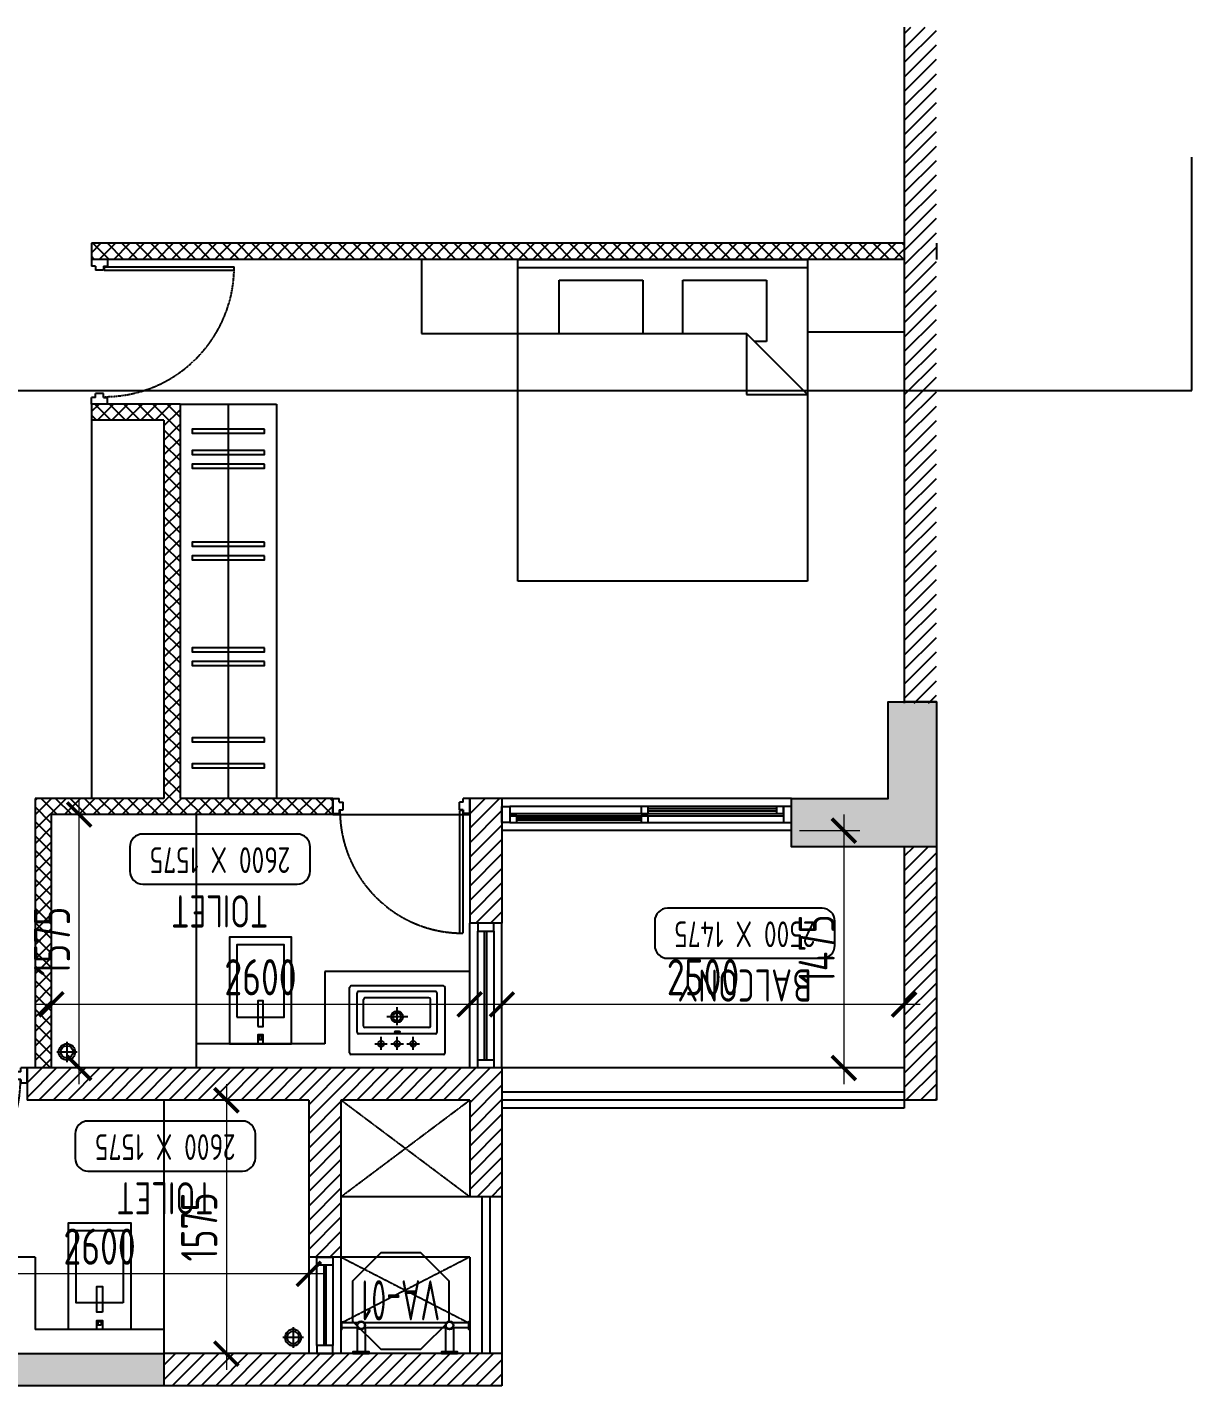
# Model space of a CAD drawing. Header units: millimetres. Extents: x -32588 to 76206, y -105754 to 17102.
# Drawn here: x 47511 to 54749, y -20239 to -11796 of the extents above; entities that cross this region are included whole.
import ezdxf
from ezdxf.enums import TextEntityAlignment as Align

# ---------------------------------------------------------------- set-up
doc = ezdxf.new("R2010")
doc.units = ezdxf.units.MM
doc.header["$LTSCALE"] = 10
doc.header["$PDMODE"] = 35
doc.header["$PDSIZE"] = 500
doc.linetypes.add('DASHED', pattern=[19.05, 12.7, -6.35])
doc.linetypes.add('HIDDEN', pattern=[9.525, 6.35, -3.175])
for name, color, linetype in [('07--DIM-1', 1, 'Continuous'), ('A--BLOCKWALL-1', 9, 'Continuous'), ('A--BLOCKWALL-2', 2, 'Continuous'), ('A--BLOCKWALL-3', 3, 'Continuous'), ('A--BLOCKWALL-HATCH', 8, 'Continuous'), ('A--CONCRETE-1', 9, 'Continuous'), ('A--DOWN', 34, 'Continuous'), ('A--FURNITURE-0', 253, 'Continuous'), ('A--FURNITURE-1', 9, 'Continuous'), ('A--GLAZING-0', 181, 'Continuous'), ('A--HANDRAIL-1', 9, 'Continuous'), ('A--HATCH-1', 8, 'Continuous'), ('A--SANITARY-0', 253, 'Continuous'), ('A--SHAFT-HIDDEN', 9, 'HIDDEN'), ('A--SPACENUMBER', 2, 'Continuous'), ('A--SPACENUMBER-1', 8, 'Continuous'), ('A--SPACEREF', 3, 'Continuous'), ('A--STELWRK-1', 9, 'Continuous'), ('A--Stucture', 9, 'Continuous'), ('A--TILING-1', 8, 'Continuous'), ('A--WINREF', 7, 'Continuous'), ('A--WINREF-1', 8, 'Continuous'), ('Typical floor Column Centre line$0$X-3rd Floor Column$0$A--COL250', 250, 'Continuous'), ('Typical floor Column Centre line$0$X-3rd Floor Column$0$A--CONCRETE-4', 4, 'Continuous')]:
    doc.layers.add(name, color=color, linetype=linetype)
doc.layers.add('A--STELWRK-2', color=2, linetype='Continuous', lineweight=25)
doc.styles.add('ISO', font='isocp2.shx', dxfattribs={"width": 0.8})
doc.dimstyles.new('A-DIM-100', dxfattribs={"dimscale": 100, "dimtxt": 2.25, "dimasz": 1.5, "dimexe": 1, "dimexo": 0.5, "dimgap": 0, "dimtad": 0, "dimdec": 0, "dimzin": 12, "dimdsep": 46, "dimtxsty": 'ISO', "dimblk": 'ARCHTICK', "dimcen": 1, "dimdle": 1, "dimclrd": 8, "dimclre": 8, "dimclrt": 256, "dimadec": 0, "dimazin": 3, "dimtfac": 1, "dimtdec": 0, "dimtmove": 1, "dimatfit": 2, "dimfxl": 1, "dimtvp": 0.75, "dimtolj": 1, "dimtzin": 12, "dimlwd": 18, "dimlwe": 18, "dimarcsym": 0})
pattern_1 = [(225, (49561.12, -6338.52), (44.90128, -44.90128), [])]
pattern_2 = [(225, (49561.12, -6338.52), (44.90128, -44.90128), []), (315, (49561.12, -6338.52), (44.90128, 44.90128), [])]

# ---------------------------------------------------------------- blocks, each defined once
blk = doc.blocks.new('A$C7FA855F9')
at = {"layer": 'A--FURNITURE-0', "linetype": 'Continuous'}
for p, q in [((900, 2000), (-900, 2000)), ((-900, 2000), (-900, 0)), ((900, 0), (900, 2000)), ((900, 840), (520, 460)), ((520, 840), (900, 840)), ((520, 460), (520, 840)), ((645, 510), (570, 510)), ((645, 130), (645, 510)), ((-900, 460), (520, 460)), ((-645, 460), (-645, 130)), ((-125, 130), (-125, 460)), ((125, 460), (125, 130)), ((-645, 130), (-125, 130)), ((125, 130), (645, 130)), ((-900, 50), (900, 50)), ((-900, 0), (900, 0))]:
    blk.add_line(p, q, dxfattribs=at)
blk = doc.blocks.new('A$C68464E93')
at = {"layer": 'A--BLOCKWALL-1'}
for p, q in [((600, 200), (0, 200)), ((600, 0), (0, 0))]:
    blk.add_line(p, q, dxfattribs=at)
at = {"layer": 'A--DOWN'}
for p, q in [((50, 150), (550, 150)), ((550, 50), (50, 50))]:
    blk.add_line(p, q, dxfattribs=at)
for points in [[(50, 50), (50, 150), (0, 150), (0, 50), (50, 50)], [(550, 50), (550, 150), (600, 150), (600, 50), (550, 50)]]:
    blk.add_lwpolyline(points, dxfattribs=at)
at = {"layer": 'A--GLAZING-0'}
for p, q in [((550, 107), (50, 107)), ((550, 93), (50, 93))]:
    blk.add_line(p, q, dxfattribs=at)
blk = doc.blocks.new('A$C76363F86-flat-10')
at = {"layer": 'A--SANITARY-0'}
for points in [[(0, -0.1932), (0, 0.1932), (-0.6627, 0.1932), (-0.6627, -0.1932)], [(-0.1667, -0.1461), (-0.1667, 0.1461), (-0.6157, 0.1461), (-0.6157, -0.1461)], [(-0.108, -0.0173), (-0.108, 0.0173), (-0.2664, 0.0173), (-0.2664, -0.0173)], [(0, -0.0173), (0, 0.0173), (-0.0567, 0.0173), (-0.0567, -0.0173)], [(-0.0269, -0.0093), (-0.0269, 0.0081), (-0.0504, 0.0081), (-0.0504, -0.0093)]]:
    blk.add_lwpolyline(points, close=True, dxfattribs=at)
blk = doc.blocks.new('A$C704305AF')
at = {"layer": 'A--SANITARY-0'}
for p, q in [((0, 0.0635), (0, -0.0635)), ((0.0635, 0), (-0.0635, 0))]:
    blk.add_line(p, q, dxfattribs=at)
for major_axis, start_param, end_param in [((0, 0.0508), 3.141593, 9.424778), ((0, 0.0381), 6.283185307145827, 12.56637061432541)]:
    blk.add_ellipse((0, 0), major_axis=major_axis, ratio=1, start_param=start_param, end_param=end_param, dxfattribs=at)
blk = doc.blocks.new('A$C302618AE')
at = {"layer": 'A--SANITARY-0'}
for p, q in [((-286.6, 0), (286.6, 0)), ((-296.6, -10), (-296.6, -416.5)), ((-60.1, -67.5), (-138, -67.5)), ((-99.5, -30), (-99.5, -110.2)), ((40, -67.5), (-37.9, -67.5)), ((0.5, -30), (0.5, -110.2)), ((140.5, -67.5), (62.6, -67.5)), ((101.1, -30), (101.1, -110.2)), ((296.6, -10), (296.6, -416.5)), ((-247.4, -138.5), (-247.4, -382.6)), ((-237.4, -128.5), (240, -128.5)), ((-196.4, -167.7), (198.9, -167.7)), ((250, -138.5), (250, -382.6)), ((-206.4, -177.7), (-206.4, -343.3)), ((65.1, -236), (-64.9, -236)), ((-0.1, -182.6), (-0.1, -294.6)), ((208.9, -177.7), (208.9, -343.3)), ((-237.4, -392.6), (240, -392.6)), ((-196.4, -353.3), (198.9, -353.3)), ((-286.6, -426.5), (286.6, -426.5))]:
    blk.add_line(p, q, dxfattribs=at)
for centre, radius in [((-99.5, -67.5), 17.8), ((0.5, -67.5), 17.8), ((101.1, -67.5), 17.8), ((1.1, -234.9), 36.3), ((1.1, -234.7), 25)]:
    blk.add_circle(centre, radius, dxfattribs=at)
for centre, start, end in [((-286.6, -10), 90, 180), ((286.6, -10), 0, 90), ((-237.4, -138.5), 90, 180), ((-196.4, -177.7), 90, 180), ((198.9, -177.7), 0, 90), ((240, -138.5), 0, 90), ((-286.6, -416.5), 180, 270), ((-237.4, -382.6), 180, 270), ((-196.4, -343.3), 180, 270), ((198.9, -343.3), 270, 0), ((240, -382.6), 270, 0), ((286.6, -416.5), 270, 0)]:
    blk.add_arc(centre, 10, start, end, dxfattribs=at)
blk.add_ellipse((-0.1, -141.1), major_axis=(17.6, 0), ratio=0.318204, dxfattribs=at)
blk = doc.blocks.new('A$C1CBF2325')
at = {"layer": 'A--DOWN'}
for p, q in [((100, 0), (0, 0)), ((0, 0), (0, -42)), ((100, 0), (100, -42)), ((25, -42), (0, -42)), ((25, -42), (25, -67)), ((75, -67), (25, -67)), ((75, -42), (75, -67)), ((75, -42), (100, -42)), ((78.8, -46.2), (78.8, -67)), ((78.8, -46.2), (886, -46.2)), ((78.8, -67), (886, -67)), ((886, -67), (886, -46.2)), ((75, -833), (25, -833)), ((25, -858), (25, -833)), ((75, -858), (75, -833)), ((25, -858), (0, -858)), ((0, -900), (0, -858)), ((100, -900), (0, -900)), ((75, -858), (100, -858)), ((100, -900), (100, -858))]:
    blk.add_line(p, q, dxfattribs=at)
at = {"layer": 'A--DOWN', "color": 8, "linetype": 'DASHED', "ltscale": 0.005}
blk.add_arc((78.8, -46.2), 807.5, 269.73187, 358.52905, dxfattribs=at)
blk = doc.blocks.new('A$C613641B0')
at = {"layer": 'A--BLOCKWALL-1'}
for p, q in [((0, 0), (-1800, 0)), ((0, -200), (-1800, -200))]:
    blk.add_line(p, q, dxfattribs=at)
at = {"layer": 'A--DOWN'}
for p, q in [((-50, -50), (-1750, -50)), ((-1750, -92.7), (-93, -92.7)), ((-1750, -107.3), (-50, -107.3)), ((-1750, -150), (-50, -150))]:
    blk.add_line(p, q, dxfattribs=at)
for points in [[(-1750, -50), (-1750, -150), (-1800, -150), (-1800, -50)], [(-934, -50), (-934, -92.7), (-891, -92.7), (-891, -50)], [(-93, -50), (-93, -92.7), (-50, -92.7), (-50, -50)], [(-50, -50), (-50, -150), (0, -150), (0, -50)], [(-1750, -107.3), (-1750, -150), (-1707, -150), (-1707, -107.3)], [(-934, -107.3), (-934, -150), (-891, -150), (-891, -107.3)]]:
    blk.add_lwpolyline(points, close=True, dxfattribs=at)
at = {"layer": 'A--GLAZING-0'}
for p, q in [((-93, -64.4), (-891, -64.4)), ((-93, -78.4), (-891, -78.4)), ((-934, -121.6), (-1707, -121.6)), ((-934, -135.6), (-1707, -135.6))]:
    blk.add_line(p, q, dxfattribs=at)
blk = doc.blocks.new('SPACE')
at = {"layer": 'A--SPACENUMBER-1'}
blk.add_lwpolyline([(-600, 0), (600, 0, 0.414213562), (700, 100), (700, 288.5, 0.414213562), (600, 388.5), (-600, 388.5, 0.414213562), (-700, 288.5), (-700, 100, 0.414213562), (-600, 0, -0.052514465)], format="xyb", dxfattribs=at)
at = {"layer": 'A--SPACENUMBER', "style": 'ISO', "width": 0.8, "flags": 4}
blk.add_attdef('01', text='', height=250, dxfattribs=at).set_placement((0.455, 202.41), align=Align.MIDDLE)
at = {"layer": 'A--SPACEREF', "style": 'ISO', "width": 0.8, "flags": 4}
blk.add_attdef('S', text='', height=300, dxfattribs=at).set_placement((1.35, 474.975), align=Align.CENTER)
blk = doc.blocks.new('AL-OP')
at = {"layer": 'A--WINREF-1'}
blk.add_lwpolyline([(-124.3, 300), (-300, 124.3), (-300, -124.3), (-124.3, -300), (124.3, -300), (300, -124.3), (300, 124.3), (124.3, 300)], close=True, dxfattribs=at)
at = {"layer": 'A--WINREF', "style": 'ISO', "width": 0.6}
blk.add_attdef('AL-OP', text='', height=250, dxfattribs=at).set_placement((3.2, -4.8), align=Align.MIDDLE)
blk = doc.blocks.new('A$C3A434446')
at = {"layer": 'A--STELWRK-1', "color": 1}
for p, q in [((110, 939), (110, 1089)), ((160, 939), (160, 1089)), ((660, 939), (660, 1089)), ((710, 939), (710, 1089)), ((15, 939), (115, 939)), ((155, 939), (665, 939)), ((705, 939), (805, 939)), ((15, 909), (115, 909)), ((155, 909), (665, 909)), ((705, 909), (805, 909))]:
    blk.add_line(p, q, dxfattribs=at)
at = {"layer": 'A--STELWRK-1'}
for points in [[(85.4, 1099), (85.4, 1089), (185.4, 1089), (185.4, 1099)], [(635.4, 1099), (635.4, 1089), (735.4, 1089), (735.4, 1099)], [(15, 899), (10, 899), (10, 949), (15, 949)], [(805, 899), (810, 899), (810, 949), (805, 949)]]:
    blk.add_lwpolyline(points, close=True, dxfattribs=at)
at = {"layer": 'A--STELWRK-2'}
for centre, radius in [((135, 924), 25), ((135, 924), 22), ((685, 924), 25), ((685, 924), 22)]:
    blk.add_circle(centre, radius, dxfattribs=at)
blk = doc.blocks.new('A$C6931329F')
at = {"layer": 'A--BLOCKWALL-1'}
for p, q in [((0, 900), (0, 0)), ((200, 900), (200, 0))]:
    blk.add_line(p, q, dxfattribs=at)
at = {"layer": 'A--DOWN'}
for p, q in [((50, 50), (50, 850)), ((150, 850), (150, 50))]:
    blk.add_line(p, q, dxfattribs=at)
for points in [[(150, 850), (50, 850), (50, 900), (150, 900), (150, 850)], [(150, 50), (50, 50), (50, 0), (150, 0), (150, 50)]]:
    blk.add_lwpolyline(points, dxfattribs=at)
at = {"layer": 'A--GLAZING-0'}
for p, q in [((93, 850), (93, 50)), ((107, 850), (107, 50))]:
    blk.add_line(p, q, dxfattribs=at)
blk = doc.blocks.new('_ArchTick')
at = {"color": 0, "const_width": 0.15}
blk.add_lwpolyline([(-0.5, -0.5), (0.5, 0.5)], dxfattribs=at)
blk = doc.blocks.new('*D264')
at = {"layer": '07--DIM-1', "color": 8, "lineweight": 18}
for p, q in [((46661.1, -19988.5), (46661.1, -19442.4)), ((49261.1, -19988.5), (49261.1, -19442.4)), ((49361.1, -19542.4), (46561.1, -19542.4))]:
    blk.add_line(p, q, dxfattribs=at)
at = {"layer": 'Defpoints', "color": 0}
for p in [(46661.1, -19542.4), (46661.1, -20038.5), (49261.1, -20038.5)]:
    blk.add_point(p, dxfattribs=at)
at = {"layer": '07--DIM-1', "color": 8, "lineweight": 18, "xscale": 150, "yscale": 150, "zscale": 150, "rotation": 180}
blk.add_blockref('_ArchTick', (46661.1, -19542.4), dxfattribs=at)
at = {"layer": '07--DIM-1', "color": 8, "lineweight": 18, "xscale": 150, "yscale": 150, "zscale": 150}
blk.add_blockref('_ArchTick', (49261.1, -19542.4), dxfattribs=at)
at = {"layer": '07--DIM-1', "insert": (47961.1, -19373.6), "char_height": 225, "attachment_point": 5, "style": 'ISO'}
blk.add_mtext('\\A1;2600', dxfattribs=at)
blk = doc.blocks.new('*D265')
at = {"layer": '07--DIM-1', "color": 8, "lineweight": 18}
for p, q in [((48749.1, -18363.5), (48749.1, -20138.5)), ((49211.1, -18463.5), (48649.1, -18463.5)), ((49211.1, -20038.5), (48649.1, -20038.5))]:
    blk.add_line(p, q, dxfattribs=at)
at = {"layer": 'Defpoints', "color": 0}
for p in [(49261.1, -18463.5), (48749.1, -20038.5), (49261.1, -20038.5)]:
    blk.add_point(p, dxfattribs=at)
at = {"layer": '07--DIM-1', "color": 8, "lineweight": 18, "xscale": 150, "yscale": 150, "zscale": 150}
for p, rotation in [((48749.1, -18463.5), 90), ((48749.1, -20038.5), 270)]:
    blk.add_blockref('_ArchTick', p, dxfattribs=dict(at, rotation=rotation))
at = {"layer": '07--DIM-1', "insert": (48580.4, -19251), "char_height": 225, "attachment_point": 5, "rotation": 90, "style": 'ISO'}
blk.add_mtext('\\A1;1575', dxfattribs=at)
blk = doc.blocks.new('*D266')
at = {"layer": '07--DIM-1', "color": 8, "lineweight": 18}
for p, q in [((50461.1, -18147.1), (50461.1, -17768.2)), ((52961.1, -18147.1), (52961.1, -17768.2)), ((53061.1, -17868.2), (50361.1, -17868.2))]:
    blk.add_line(p, q, dxfattribs=at)
at = {"layer": 'Defpoints', "color": 0}
for p in [(50461.1, -17868.2), (50461.1, -18197.1), (52961.1, -18197.1)]:
    blk.add_point(p, dxfattribs=at)
at = {"layer": '07--DIM-1', "color": 8, "lineweight": 18, "xscale": 150, "yscale": 150, "zscale": 150, "rotation": 180}
blk.add_blockref('_ArchTick', (50461.1, -17868.2), dxfattribs=at)
at = {"layer": '07--DIM-1', "color": 8, "lineweight": 18, "xscale": 150, "yscale": 150, "zscale": 150}
blk.add_blockref('_ArchTick', (52961.1, -17868.2), dxfattribs=at)
at = {"layer": '07--DIM-1', "insert": (51711.1, -17699.4), "char_height": 225, "attachment_point": 5, "style": 'ISO'}
blk.add_mtext('\\A1;2500', dxfattribs=at)
blk = doc.blocks.new('*D267')
at = {"layer": '07--DIM-1', "color": 8, "lineweight": 18}
for p, q in [((47661.1, -18059.6), (47661.1, -17768.2)), ((50261.1, -18059.6), (50261.1, -17768.2)), ((50361.1, -17868.2), (47561.1, -17868.2))]:
    blk.add_line(p, q, dxfattribs=at)
at = {"layer": 'Defpoints', "color": 0}
for p in [(47661.1, -17868.2), (47661.1, -18109.6), (50261.1, -18109.6)]:
    blk.add_point(p, dxfattribs=at)
at = {"layer": '07--DIM-1', "color": 8, "lineweight": 18, "xscale": 150, "yscale": 150, "zscale": 150, "rotation": 180}
blk.add_blockref('_ArchTick', (47661.1, -17868.2), dxfattribs=at)
at = {"layer": '07--DIM-1', "color": 8, "lineweight": 18, "xscale": 150, "yscale": 150, "zscale": 150}
blk.add_blockref('_ArchTick', (50261.1, -17868.2), dxfattribs=at)
at = {"layer": '07--DIM-1', "insert": (48961.1, -17699.4), "char_height": 225, "attachment_point": 5, "style": 'ISO'}
blk.add_mtext('\\A1;2600', dxfattribs=at)
blk = doc.blocks.new('*D268')
at = {"layer": '07--DIM-1', "color": 8, "lineweight": 18}
for p, q in [((47834.1, -18363.5), (47834.1, -16588.5)), ((47711.1, -16688.5), (47934.1, -16688.5)), ((47711.1, -18263.5), (47934.1, -18263.5))]:
    blk.add_line(p, q, dxfattribs=at)
at = {"layer": 'Defpoints', "color": 0}
for p in [(47661.1, -16688.5), (47834.1, -16688.5), (47661.1, -18263.5)]:
    blk.add_point(p, dxfattribs=at)
at = {"layer": '07--DIM-1', "color": 8, "lineweight": 18, "xscale": 150, "yscale": 150, "zscale": 150}
for p, rotation in [((47834.1, -16688.5), 90), ((47834.1, -18263.5), 270)]:
    blk.add_blockref('_ArchTick', p, dxfattribs=dict(at, rotation=rotation))
at = {"layer": '07--DIM-1', "insert": (47665.4, -17476), "char_height": 225, "attachment_point": 5, "rotation": 90, "style": 'ISO'}
blk.add_mtext('\\A1;1575', dxfattribs=at)
blk = doc.blocks.new('*D270')
at = {"layer": '07--DIM-1', "color": 8, "lineweight": 18}
for p, q in [((52586.3, -16688.5), (52586.3, -18363.5)), ((52311.1, -16788.5), (52686.3, -16788.5)), ((52271.9, -18263.5), (52686.3, -18263.5))]:
    blk.add_line(p, q, dxfattribs=at)
at = {"layer": 'Defpoints', "color": 0}
for p in [(52261.1, -16788.5), (52221.9, -18263.5), (52586.3, -18263.5)]:
    blk.add_point(p, dxfattribs=at)
at = {"layer": '07--DIM-1', "color": 8, "lineweight": 18, "xscale": 150, "yscale": 150, "zscale": 150}
for p, rotation in [((52586.3, -16788.5), 90), ((52586.3, -18263.5), 270)]:
    blk.add_blockref('_ArchTick', p, dxfattribs=dict(at, rotation=rotation))
at = {"layer": '07--DIM-1', "insert": (52417.6, -17526), "char_height": 225, "attachment_point": 5, "rotation": 90, "style": 'ISO'}
blk.add_mtext('\\A1;1475', dxfattribs=at)

msp = doc.modelspace()

# ---------------------------------------------------------------- hatches: boundary and pattern name
at = {"layer": 'A--BLOCKWALL-HATCH'}
h = msp.add_hatch(dxfattribs=at)
h.set_pattern_fill('ANSI37', color=256, scale=20, angle=180, style=0)
h.set_pattern_definition(pattern_2)
h.paths.add_polyline_path([(52961.1, -13138.5), (52961.1, -13238.5), (47911.1, -13238.5), (47911.1, -13138.5)])
h = msp.add_hatch(dxfattribs=at)
h.set_pattern_fill('ANSI37', color=256, scale=20, angle=180, style=0)
h.set_pattern_definition(pattern_2)
h.paths.add_polyline_path([(47661.1, -18263.5), (47561.1, -18263.5), (47561.1, -16588.5), (48361.1, -16588.5), (48361.1, -15463.5), (48361.1, -15363.5), (48361.1, -14238.5), (47911.1, -14238.5), (47911.1, -14138.5), (48461.1, -14138.5), (48461.1, -16588.5), (49411.1, -16588.5), (49411.1, -16688.5), (47661.1, -16688.5)])
at = {"layer": 'A--HATCH-1'}
h = msp.add_hatch(dxfattribs=at)
h.set_pattern_fill('ANSI31', color=256, scale=20, angle=180, style=0)
h.set_pattern_definition([(225, (49561.12, -6345.726), (44.9013, -44.9013), [])])
h.paths.add_polyline_path([(53161.1, -11795.7), (52961.1, -11795.7), (52961.1, -15995.7), (53161.1, -15995.7)])
h = msp.add_hatch(dxfattribs=at)
h.set_pattern_fill('ANSI31', color=256, scale=20, angle=180, style=0)
h.set_pattern_definition(pattern_1)
h.paths.add_polyline_path([(50461.1, -16588.5), (50261.1, -16588.5), (50261.1, -17363.5), (50461.1, -17363.5)])
h = msp.add_hatch(dxfattribs=at)
h.set_pattern_fill('ANSI31', color=256, scale=20, angle=180, style=0)
h.set_pattern_definition(pattern_1)
h.paths.add_polyline_path([(53161.1, -18463.5), (52961.1, -18463.5), (52961.1, -16888.5), (53161.1, -16888.5)])
h = msp.add_hatch(dxfattribs=at)
h.set_pattern_fill('ANSI31', color=256, scale=20, angle=180, style=0)
h.set_pattern_definition(pattern_1)
h.paths.add_polyline_path([(47511.1, -18263.5), (47511.1, -18463.5), (49261.1, -18463.5), (49261.1, -19438.5), (49461.1, -19438.5), (49461.1, -18463.5), (50261.1, -18463.5), (50261.1, -19063.5), (50461.1, -19063.5), (50461.1, -18263.5)])
h = msp.add_hatch(dxfattribs=at)
h.set_pattern_fill('ANSI31', color=256, scale=20, angle=180, style=0)
h.set_pattern_definition(pattern_1)
h.paths.add_polyline_path([(50461.1, -20038.5), (48361.1, -20038.5), (48361.1, -20238.5), (50461.1, -20238.5)])
at = {"layer": 'Typical floor Column Centre line$0$X-3rd Floor Column$0$A--COL250'}
h = msp.add_hatch(color=256, dxfattribs=at)
h.dxf.hatch_style = 1
h.paths.add_polyline_path([(52861.1, -16588.5), (52261.1, -16588.5), (52261.1, -16888.5), (53161.1, -16888.5), (53161.1, -15988.5), (52861.1, -15988.5)])
h = msp.add_hatch(color=256, dxfattribs=at)
h.dxf.hatch_style = 1
h.paths.add_polyline_path([(48361.1, -20238.5), (47111.1, -20238.5), (47111.1, -20038.5), (48361.1, -20038.5)])

# ---------------------------------------------------------------- linework, layer by layer
for p, q in [((54748.7, -14053), (54748.7, -12602.5)), ((52361.1, -13238.5), (52361.1, -13688.5)), ((40843.8, -14053), (54748.7, -14053))]:
    msp.add_line(p, q)
at = {"layer": 'A--BLOCKWALL-1'}
msp.add_line((52961.1, -18263.5), (50461.1, -18263.5), dxfattribs=at)
at = {"layer": 'A--BLOCKWALL-2'}
for p, q in [((47911.1, -13138.5), (47911.1, -13238.5)), ((52961.1, -13138.5), (47911.1, -13138.5)), ((52961.1, -13138.5), (52961.1, -13238.5)), ((53161.1, -13138.5), (53161.1, -13238.5)), ((52961.1, -13238.5), (47911.1, -13238.5)), ((47911.1, -14138.5), (47911.1, -14238.5)), ((48461.1, -14138.5), (47911.1, -14138.5)), ((48461.1, -14138.5), (48461.1, -16588.5)), ((48361.1, -14238.5), (47911.1, -14238.5)), ((48361.1, -14238.5), (48361.1, -15363.5)), ((48361.1, -15363.5), (48361.1, -15463.5)), ((48361.1, -15463.5), (48361.1, -16588.5)), ((47561.1, -16588.5), (47561.1, -18263.5)), ((48361.1, -16588.5), (47561.1, -16588.5)), ((49411.1, -16588.5), (48461.1, -16588.5)), ((49411.1, -16588.5), (49411.1, -16688.5)), ((47661.1, -16688.5), (47661.1, -18263.5)), ((49411.1, -16688.5), (47661.1, -16688.5)), ((53161.1, -17138.5), (53161.1, -17238.5)), ((47661.1, -18263.5), (47561.1, -18263.5))]:
    msp.add_line(p, q, dxfattribs=at)
at = {"layer": 'A--BLOCKWALL-3'}
for p, q in [((52961.1, -11795.7), (52961.1, -15995.7)), ((53161.1, -15988.5), (52961.1, -15988.5)), ((50261.1, -16588.5), (50261.1, -17363.5)), ((50461.1, -16588.5), (50261.1, -16588.5)), ((50461.1, -16588.5), (50461.1, -17363.5)), ((53161.1, -16588.5), (53161.1, -16788.5)), ((52961.1, -16888.5), (52961.1, -18463.5)), ((53161.1, -16888.5), (52961.1, -16888.5)), ((53161.1, -16888.5), (53161.1, -18463.5)), ((50461.1, -17363.5), (50261.1, -17363.5)), ((47511.1, -18263.5), (47511.1, -18463.5)), ((50461.1, -18263.5), (47511.1, -18263.5)), ((50461.1, -18263.5), (50461.1, -19063.5)), ((49261.1, -18463.5), (47511.1, -18463.5)), ((49261.1, -18463.5), (49261.1, -19438.5)), ((49461.1, -18463.5), (49461.1, -19438.5)), ((50261.1, -18463.5), (49461.1, -18463.5)), ((50261.1, -18463.5), (50261.1, -19063.5)), ((53161.1, -18463.5), (52961.1, -18463.5)), ((50461.1, -19063.5), (50261.1, -19063.5)), ((49461.1, -19438.5), (49261.1, -19438.5)), ((48361.1, -20038.5), (48361.1, -20238.5)), ((50461.1, -20038.5), (48361.1, -20038.5)), ((50461.1, -20038.5), (50461.1, -20238.5)), ((50461.1, -20238.5), (48361.1, -20238.5))]:
    msp.add_line(p, q, dxfattribs=at)
at = {"layer": 'A--CONCRETE-1'}
for p, q in [((50261.1, -19063.5), (49461.1, -19063.5)), ((50461.1, -19063.5), (50461.1, -20038.5)), ((50261.1, -19438.5), (49461.1, -19438.5)), ((50261.1, -19438.5), (50261.1, -20038.5))]:
    msp.add_line(p, q, dxfattribs=at)
at = {"layer": 'A--FURNITURE-0'}
for p, q in [((49961.1, -13238.5), (49961.1, -13698.5)), ((49961.1, -13698.5), (50561.1, -13698.5)), ((52361.1, -13688.5), (52961.1, -13688.5)), ((47911.1, -14238.5), (47911.1, -16588.5))]:
    msp.add_line(p, q, dxfattribs=at)
at = {"layer": 'A--FURNITURE-1'}
for p, q in [((48461.1, -14138.5), (49061.1, -14138.5)), ((48761.1, -14138.5), (48761.1, -16588.5)), ((49061.1, -14138.5), (49061.1, -16588.5))]:
    msp.add_line(p, q, dxfattribs=at)
at = {"layer": 'A--FURNITURE-1', "elevation": 0}
for points in [[(48986.1, -14292.9), (48536.1, -14292.9), (48536.1, -14317.9), (48986.1, -14317.9), (48986.1, -14292.9)], [(48986.1, -14426.7), (48536.1, -14426.7), (48536.1, -14451.7), (48986.1, -14451.7), (48986.1, -14426.7)], [(48986.1, -14510.5), (48536.1, -14510.5), (48536.1, -14535.5), (48986.1, -14535.5), (48986.1, -14510.5)], [(48986.1, -14996.1), (48536.1, -14996.1), (48536.1, -15021.1), (48986.1, -15021.1), (48986.1, -14996.1)], [(48986.1, -15079.9), (48536.1, -15079.9), (48536.1, -15104.9), (48986.1, -15104.9), (48986.1, -15079.9)], [(48986.1, -15653.2), (48536.1, -15653.2), (48536.1, -15678.2), (48986.1, -15678.2), (48986.1, -15653.2)], [(48986.1, -15737), (48536.1, -15737), (48536.1, -15762), (48986.1, -15762), (48986.1, -15737)], [(48986.1, -16211.9), (48536.1, -16211.9), (48536.1, -16236.9), (48986.1, -16236.9), (48986.1, -16211.9)], [(48986.1, -16373), (48536.1, -16373), (48536.1, -16398), (48986.1, -16398), (48986.1, -16373)]]:
    msp.add_lwpolyline(points, dxfattribs=at)
at = {"layer": 'A--HANDRAIL-1', "color": 1}
for p, q in [((52961.1, -18413.5), (50461.1, -18413.5)), ((52961.1, -18463.5), (50461.1, -18463.5))]:
    msp.add_line(p, q, dxfattribs=at)
at = {"layer": 'A--SHAFT-HIDDEN', "ltscale": 0.01}
for p, q in [((49461.1, -19063.5), (50261.1, -18463.5)), ((50261.1, -19063.5), (49461.1, -18463.5)), ((49461.1, -19438.5), (50256.1, -19847.5)), ((50261.1, -19438.5), (49466.1, -19847.5))]:
    msp.add_line(p, q, dxfattribs=at)
at = {"layer": 'A--STELWRK-1', "color": 1}
for p, q in [((50336.1, -19063.5), (50336.1, -20038.5)), ((50386.1, -19063.5), (50386.1, -20038.5))]:
    msp.add_line(p, q, dxfattribs=at)
at = {"layer": 'A--Stucture', "linetype": 'Continuous', "ltscale": 0.5}
for p, q in [((52961.1, -18463.5), (52961.1, -18513.5)), ((52961.1, -18513.5), (50461.1, -18513.5))]:
    msp.add_line(p, q, dxfattribs=at)
at = {"layer": 'A--TILING-1'}
for p, q in [((48561.1, -16688.5), (48561.1, -18263.5)), ((49411.1, -16688.5), (50261.1, -16688.5)), ((49361.1, -17663.5), (49361.1, -18113.5)), ((50261.1, -17663.5), (49361.1, -17663.5)), ((49361.1, -18113.5), (48561.1, -18113.5)), ((48361.1, -18463.5), (48361.1, -20038.5)), ((47561.1, -19438.5), (46661.1, -19438.5)), ((47561.1, -19438.5), (47561.1, -19888.5)), ((48361.1, -19888.5), (47561.1, -19888.5))]:
    msp.add_line(p, q, dxfattribs=at)
at = {"layer": 'Typical floor Column Centre line$0$X-3rd Floor Column$0$A--CONCRETE-4', "elevation": 0}
for points in [[(53161.1, -16888.5), (52261.1, -16888.5), (52261.1, -16588.5), (52861.1, -16588.5), (52861.1, -15988.5), (53161.1, -15988.5)], [(48361.1, -20238.5), (47111.1, -20238.5), (47111.1, -20038.5), (48361.1, -20038.5)]]:
    msp.add_lwpolyline(points, close=True, dxfattribs=at)

# ---------------------------------------------------------------- block references
at = {"rotation": 180}
for name, p in [('A$C6931329F', (50461.1, -17363.5)), ('A$C3A434446', (50271.1, -18938.5))]:
    msp.add_blockref(name, p, dxfattribs=at)
at = {"layer": 'A--DOWN', "extrusion": (0, 0, -1), "xscale": -1, "zscale": -1}
msp.add_blockref('A$C1CBF2325', (-47911.1, -13238.5), dxfattribs=at)
at = {"layer": 'A--DOWN', "yscale": 0.9444444444452529, "zscale": 0.9444444444443834}
for p, xscale, rotation in [((50261.1, -16588.5), 0.9444444444452529, 270), ((46661.1, -18263.5), -0.9444444444452529, 90)]:
    msp.add_blockref('A$C1CBF2325', p, dxfattribs=dict(at, xscale=xscale, rotation=rotation))
at = {"layer": 'A--DOWN'}
msp.add_blockref('A$C613641B0', (52261.1, -16588.5), dxfattribs=at)
at = {"layer": 'A--DOWN', "extrusion": (0, 0, -1), "xscale": -1, "zscale": -1, "rotation": 270}
msp.add_blockref('A$C68464E93', (-49461.1, -20038.5), dxfattribs=at)
at = {"layer": 'A--FURNITURE-0', "xscale": -1, "rotation": 180}
msp.add_blockref('A$C7FA855F9', (51461.1, -13238.5), dxfattribs=at)
at = {"layer": 'A--SANITARY-0', "yscale": 1000, "zscale": 1000}
for name, p, xscale, rotation in [('A$C76363F86-flat-10', (48961.1, -18113.5), 1000, 270), ('A$C704305AF', (47758.5, -18163.5), 1000, 90), ('A$C76363F86-flat-10', (47961.1, -19888.5), -1000, 90), ('A$C704305AF', (49163.8, -19938.5), -1000, 270)]:
    msp.add_blockref(name, p, dxfattribs=dict(at, xscale=xscale, rotation=rotation))
at = {"layer": 'A--SANITARY-0', "ltscale": 19, "rotation": 180}
msp.add_blockref('A$C302618AE', (49811.1, -18180.3), dxfattribs=at)
at = {"layer": 'A--SPACEREF'}
ref = msp.add_blockref('SPACE', (48709.4, -16809.8), dxfattribs=dict(at, xscale=0.7999999999883585, yscale=0.8000000000029104, zscale=0.8, rotation=180))
ref.add_attrib('01', '2600 X 1575', dxfattribs={"layer": 'A--SPACENUMBER', "height": 160, "rotation": 180, "style": 'ISO', "width": 0.8, "flags": 4}).set_placement((48708.8, -16971.7), align=Align.MIDDLE)
ref.add_attrib('S', 'TOILET', dxfattribs={"height": 200, "rotation": 180, "style": 'ISO', "width": 0.8, "flags": 4}).set_placement((48708.1, -17189.8), align=Align.CENTER)
ref = msp.add_blockref('SPACE', (51970.8, -17270.9), dxfattribs=dict(at, xscale=0.7999999999883585, yscale=0.8000000000029104, zscale=0.8, rotation=180))
ref.add_attrib('01', '2500 X 1475', dxfattribs={"layer": 'A--SPACENUMBER', "height": 160, "rotation": 180, "style": 'ISO', "width": 0.8, "flags": 4}).set_placement((51970.2, -17432.8), align=Align.MIDDLE)
ref.add_attrib('S', 'BALCONY', dxfattribs={"height": 200, "rotation": 180, "style": 'ISO', "width": 0.8, "flags": 4}).set_placement((51969.5, -17650.8), align=Align.CENTER)
ref = msp.add_blockref('SPACE', (48369, -18592.9), dxfattribs=dict(at, xscale=0.7999999999883585, yscale=0.8000000000029104, zscale=0.8, rotation=180))
ref.add_attrib('01', '2600 X 1575', dxfattribs={"layer": 'A--SPACENUMBER', "height": 160, "rotation": 180, "style": 'ISO', "width": 0.8, "flags": 4}).set_placement((48368.5, -18754.8), align=Align.MIDDLE)
ref.add_attrib('S', 'TOILET', dxfattribs={"height": 200, "rotation": 180, "style": 'ISO', "width": 0.8, "flags": 4}).set_placement((48367.8, -18972.8), align=Align.CENTER)
at = {"layer": 'A--WINREF', "rotation": 180}
msp.add_blockref('AL-OP', (49833.4, -19711.7), dxfattribs=at).add_auto_attribs({'AL-OP': 'VA-01'})

# ---------------------------------------------------------------- dimensions: what is measured, and where the dimension line sits
at = {"layer": '07--DIM-1'}
for base, p1, p2, angle, picture, middle in [((47834.1, -16688.5), (47661.1, -18263.5), (47661.1, -16688.5), 270, '*D268', (47665.4, -17476)), ((52586.3, -18263.5), (52261.1, -16788.5), (52221.9, -18263.5), 270, '*D270', (52417.6, -17526)), ((46661.1, -19542.4), (49261.1, -20038.5), (46661.1, -20038.5), 180, '*D264', (47961.1, -19373.6))]:
    dim = msp.add_linear_dim(base=base, p1=p1, p2=p2, angle=angle, dimstyle='A-DIM-100', dxfattribs=at)
    dim.commit()
    dim.dimension.update_dxf_attribs({"geometry": picture, "text_midpoint": middle})
for p1, p2, distance, picture, middle in [((50261.1, -18109.6), (47661.1, -18109.6), -241.4, '*D267', (48961.1, -17699.4)), ((52961.1, -18197.1), (50461.1, -18197.1), -328.9, '*D266', (51711.1, -17699.4)), ((49261.1, -18463.5), (49261.1, -20038.5), -512, '*D265', (48580.4, -19251))]:
    dim = msp.add_aligned_dim(p1=p1, p2=p2, distance=distance, dimstyle='A-DIM-100', dxfattribs=at)
    dim.commit()
    dim.dimension.update_dxf_attribs({"geometry": picture, "text_midpoint": middle})

doc.saveas('drawing.dxf')
